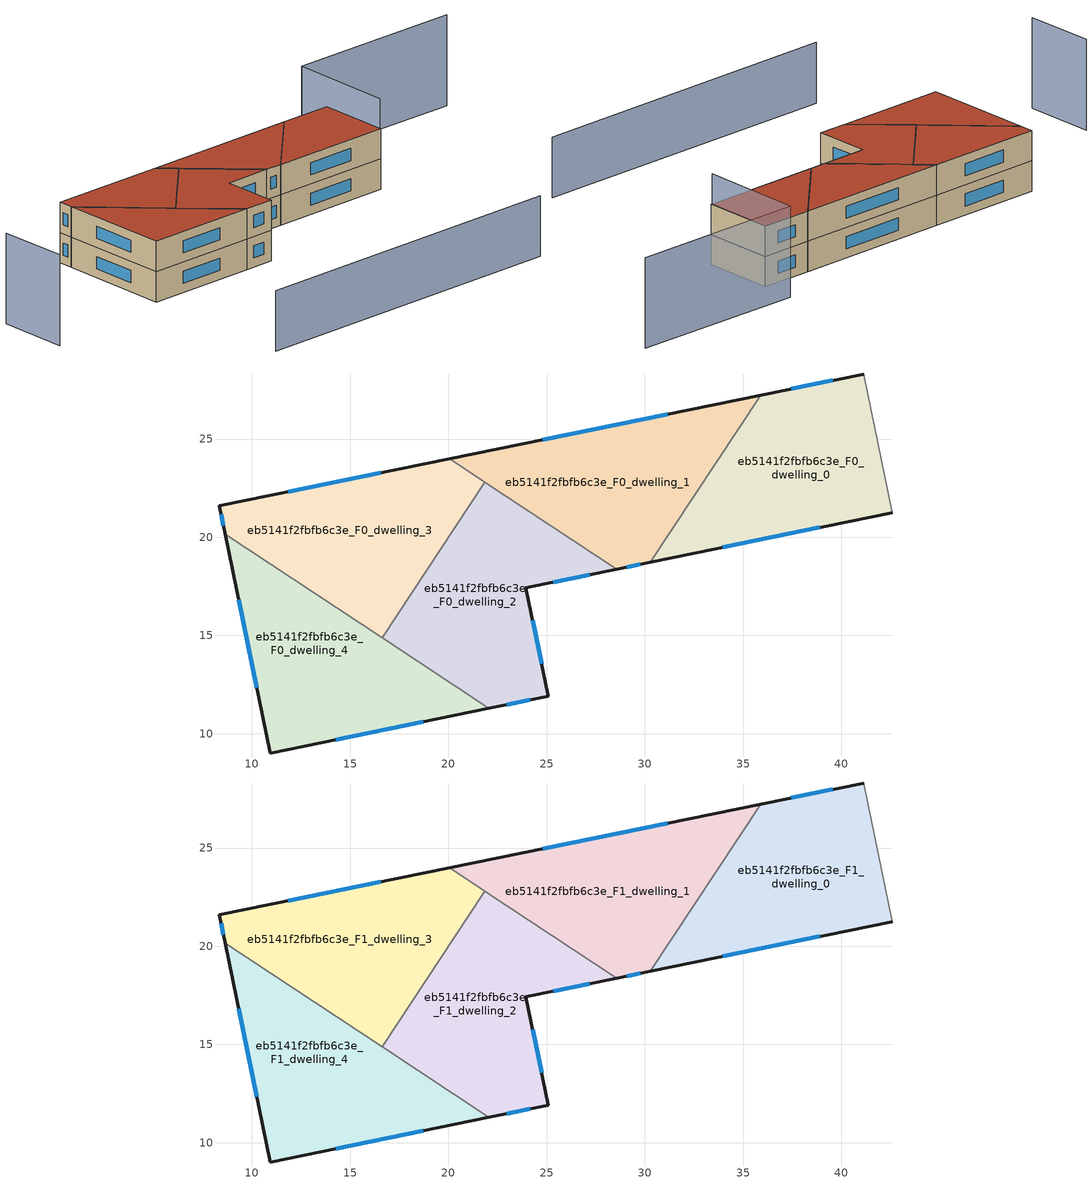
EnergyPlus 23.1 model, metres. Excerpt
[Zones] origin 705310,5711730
eb5141f2fbfb6c3e_F0_dwelling_0
 floor ground (EU_floor_Construction): 41.14,28.31 42.59,21.25 30.28,18.73 35.9,27.24 z0
 wall outside (EU_wall_Construction): 30.28,18.73 42.59,21.25 / 41.14,28.31 35.9,27.24 z0:3
 wall adiabatic (EU_wall_Construction): 42.59,21.25 41.14,28.31 z0:3
 wall to eb5141f2fbfb6c3e_F0_dwelling_1 (EU_wall_Construction): 35.9,27.24 30.28,18.73 z0:3
 window (EU_Window_Construction): 33.97,19.48 38.91,20.5 / 39.57,27.99 37.47,27.56 z0.9:2.1
eb5141f2fbfb6c3e_F0_dwelling_1
 floor ground (EU_floor_Construction): 35.9,27.24 30.28,18.73 28.58,18.38 20.06,24 z0
 wall outside (EU_wall_Construction): 28.58,18.38 30.28,18.73 / 35.9,27.24 20.06,24 z0:3
 wall to eb5141f2fbfb6c3e_F0_dwelling_2 (EU_wall_Construction): 21.86,22.81 28.58,18.38 z0:3
 wall to eb5141f2fbfb6c3e_F0_dwelling_3 (EU_wall_Construction): 20.06,24 21.86,22.81 z0:3
 window (EU_Window_Construction): 29.09,18.48 29.77,18.62 / 31.16,26.27 24.81,24.97 z0.9:2.1
eb5141f2fbfb6c3e_F0_dwelling_2
 floor ground (EU_floor_Construction): 28.58,18.38 23.95,17.42 25.08,11.91 22.05,11.29 16.63,14.88 21.86,22.81 z0
 wall outside (EU_wall_Construction): 22.05,11.29 25.08,11.91 23.95,17.42 28.58,18.38 z0:3
 wall to eb5141f2fbfb6c3e_F0_dwelling_3 (EU_wall_Construction): 21.86,22.81 16.63,14.88 z0:3
 wall to eb5141f2fbfb6c3e_F0_dwelling_4 (EU_wall_Construction): 16.63,14.88 22.05,11.29 z0:3
 window (EU_Window_Construction): 25.33,17.71 27.19,18.09 / 24.74,13.56 24.29,15.78 / 22.96,11.48 24.17,11.73 z0.9:2.1
eb5141f2fbfb6c3e_F0_dwelling_3
 floor ground (EU_floor_Construction): 21.86,22.81 16.63,14.88 8.64,20.15 8.34,21.59 20.06,24 z0
 wall outside (EU_wall_Construction): 20.06,24 8.34,21.59 8.64,20.15 z0:3
 wall to eb5141f2fbfb6c3e_F0_dwelling_4 (EU_wall_Construction): 8.64,20.15 16.63,14.88 z0:3
 window (EU_Window_Construction): 16.56,23.28 11.85,22.31 / 8.43,21.16 8.55,20.58 z0.9:2.1
eb5141f2fbfb6c3e_F0_dwelling_4
 floor ground (EU_floor_Construction): 22.05,11.29 10.93,9.01 8.64,20.15 z0
 wall outside (EU_wall_Construction): 8.64,20.15 10.93,9.01 22.05,11.29 z0:3
 window (EU_Window_Construction): 14.26,9.7 18.72,10.61 / 9.32,16.81 10.24,12.35 z0.9:2.1
eb5141f2fbfb6c3e_F1_dwelling_0
 floor to eb5141f2fbfb6c3e_F0_dwelling_0 (EU_floor_Construction): 41.14,28.31 42.59,21.25 30.28,18.73 35.9,27.24 z3
 wall outside (EU_wall_Construction): 30.28,18.73 42.59,21.25 / 41.14,28.31 35.9,27.24 z3:6
 wall adiabatic (EU_wall_Construction): 42.59,21.25 41.14,28.31 z3:6
 wall to eb5141f2fbfb6c3e_F1_dwelling_1 (EU_wall_Construction): 35.9,27.24 30.28,18.73 z3:6
 window (EU_Window_Construction): 33.97,19.48 38.91,20.5 / 39.57,27.99 37.47,27.56 z3.9:5.1
 roof outside (EU_roof_Construction): 42.59,21.25 41.14,28.31 35.9,27.24 30.28,18.73 z6
eb5141f2fbfb6c3e_F1_dwelling_1
 floor to eb5141f2fbfb6c3e_F0_dwelling_1 (EU_floor_Construction): 35.9,27.24 30.28,18.73 28.58,18.38 20.06,24 z3
 wall outside (EU_wall_Construction): 28.58,18.38 30.28,18.73 / 35.9,27.24 20.06,24 z3:6
 wall to eb5141f2fbfb6c3e_F1_dwelling_2 (EU_wall_Construction): 21.86,22.81 28.58,18.38 z3:6
 wall to eb5141f2fbfb6c3e_F1_dwelling_3 (EU_wall_Construction): 20.06,24 21.86,22.81 z3:6
 window (EU_Window_Construction): 29.09,18.48 29.77,18.62 / 31.16,26.27 24.81,24.97 z3.9:5.1
 roof outside (EU_roof_Construction): 30.28,18.73 35.9,27.24 20.06,24 28.58,18.38 z6
eb5141f2fbfb6c3e_F1_dwelling_2
 floor to eb5141f2fbfb6c3e_F0_dwelling_2 (EU_floor_Construction): 28.58,18.38 23.95,17.42 25.08,11.91 22.05,11.29 16.63,14.88 21.86,22.81 z3
 wall outside (EU_wall_Construction): 22.05,11.29 25.08,11.91 23.95,17.42 28.58,18.38 z3:6
 wall to eb5141f2fbfb6c3e_F1_dwelling_3 (EU_wall_Construction): 21.86,22.81 16.63,14.88 z3:6
 wall to eb5141f2fbfb6c3e_F1_dwelling_4 (EU_wall_Construction): 16.63,14.88 22.05,11.29 z3:6
 window (EU_Window_Construction): 25.33,17.71 27.19,18.09 / 24.74,13.56 24.29,15.78 / 22.96,11.48 24.17,11.73 z3.9:5.1
 roof outside (EU_roof_Construction): 25.08,11.91 23.95,17.42 28.58,18.38 21.86,22.81 16.63,14.88 22.05,11.29 z6
eb5141f2fbfb6c3e_F1_dwelling_3
 floor to eb5141f2fbfb6c3e_F0_dwelling_3 (EU_floor_Construction): 21.86,22.81 16.63,14.88 8.64,20.15 8.34,21.59 20.06,24 z3
 wall outside (EU_wall_Construction): 20.06,24 8.34,21.59 8.64,20.15 z3:6
 wall to eb5141f2fbfb6c3e_F1_dwelling_4 (EU_wall_Construction): 8.64,20.15 16.63,14.88 z3:6
 window (EU_Window_Construction): 16.56,23.28 11.85,22.31 / 8.43,21.16 8.55,20.58 z3.9:5.1
 roof outside (EU_roof_Construction): 16.63,14.88 21.86,22.81 20.06,24 8.34,21.59 8.64,20.15 z6
eb5141f2fbfb6c3e_F1_dwelling_4
 floor to eb5141f2fbfb6c3e_F0_dwelling_4 (EU_floor_Construction): 22.05,11.29 10.93,9.01 8.64,20.15 z3
 wall outside (EU_wall_Construction): 8.64,20.15 10.93,9.01 22.05,11.29 z3:6
 window (EU_Window_Construction): 14.26,9.7 18.72,10.61 / 9.32,16.81 10.24,12.35 z3.9:5.1
 roof outside (EU_roof_Construction): 22.05,11.29 8.64,20.15 10.93,9.01 z6
shading: 14.07,-6.74 46.58,-0.1 z0:6; -3.53,11.75 -2.06,4.74 / 42.52,21.24 40.49,31.63 / 40.49,31.63 58.23,35.09 z0:9
[Building]
EU S2 Campaign: North Axis=0; Terrain=City; Solar Distribution=FullExterior
[Site:Location]
London: Latitude=51.5; Longitude=-0.5; Time Zone=0; Elevation=25
[SizingPeriod:WeatherFileDays]
AnnualSizingPeriod: Begin Month=1; Begin Day of Month=1; End Month=12; End Day of Month=31; Day of Week for Start Day=Monday; Use Weather File Daylight Saving Period=No; Use Weather File Rain and Snow Indicators=No
[MATERIAL]
EU_InternalMass_Material: Roughness=MediumRough; Thickness=0.1; Conductivity=1; Density=1800; Specific Heat=900; Thermal Absorptance=0.9; Solar Absorptance=0.7; Visible Absorptance=0.7
[MATERIAL:NOMASS] Roughness=MediumRough; Thermal Absorptance=0.9; Solar Absorptance=0.7; Visible Absorptance=0.7
Name | Thermal Resistance
EU_wall_NoMass | 1.04674
EU_roof_NoMass | 4.32442
EU_floor_NoMass | 2.04616
[WINDOWMATERIAL:SIMPLEGLAZINGSYSTEM]
EU_Window_SimpleGlazing: UFactor=4.25843; Solar Heat Gain Coefficient=0.85; Visible Transmittance=0.85
[CONSTRUCTION]
EU_wall_Construction: EU_wall_NoMass
EU_roof_Construction: EU_roof_NoMass
EU_floor_Construction: EU_floor_NoMass
EU_Window_Construction: EU_Window_SimpleGlazing
EU_InternalMass_Construction: EU_InternalMass_Material
[ZONE] Type=1; Multiplier=1; Ceiling Height=autocalculate; Floor Area=autocalculate; Part of Total Floor Area=Yes
Name | Volume
eb5141f2fbfb6c3e_F0_dwelling_0; eb5141f2fbfb6c3e_F1_dwelling_0 | 193.657
eb5141f2fbfb6c3e_F0_dwelling_1; eb5141f2fbfb6c3e_F1_dwelling_1 | 193.681
eb5141f2fbfb6c3e_F0_dwelling_2 | 193.664
eb5141f2fbfb6c3e_F1_dwelling_2 | 193.665
eb5141f2fbfb6c3e_F0_dwelling_3; eb5141f2fbfb6c3e_F1_dwelling_3 | 193.649
eb5141f2fbfb6c3e_F0_dwelling_4; eb5141f2fbfb6c3e_F1_dwelling_4 | 193.647
[INTERNALMASS] Construction=EU_InternalMass_Construction
Name | Zone or ZoneList | Surface Area
eb5141f2fbfb6c3e_F0_dwelling_0_EU_InternalMass | eb5141f2fbfb6c3e_F0_dwelling_0 | 64.55
eb5141f2fbfb6c3e_F0_dwelling_1_EU_InternalMass | eb5141f2fbfb6c3e_F0_dwelling_1 | 64.5565
eb5141f2fbfb6c3e_F0_dwelling_2_EU_InternalMass | eb5141f2fbfb6c3e_F0_dwelling_2 | 64.5557
eb5141f2fbfb6c3e_F0_dwelling_3_EU_InternalMass | eb5141f2fbfb6c3e_F0_dwelling_3 | 64.5483
eb5141f2fbfb6c3e_F0_dwelling_4_EU_InternalMass | eb5141f2fbfb6c3e_F0_dwelling_4 | 64.549
eb5141f2fbfb6c3e_F1_dwelling_0_EU_InternalMass | eb5141f2fbfb6c3e_F1_dwelling_0 | 64.55
eb5141f2fbfb6c3e_F1_dwelling_1_EU_InternalMass | eb5141f2fbfb6c3e_F1_dwelling_1 | 64.5565
eb5141f2fbfb6c3e_F1_dwelling_2_EU_InternalMass | eb5141f2fbfb6c3e_F1_dwelling_2 | 64.5557
eb5141f2fbfb6c3e_F1_dwelling_3_EU_InternalMass | eb5141f2fbfb6c3e_F1_dwelling_3 | 64.5483
eb5141f2fbfb6c3e_F1_dwelling_4_EU_InternalMass | eb5141f2fbfb6c3e_F1_dwelling_4 | 64.549
[OTHEREQUIPMENT] Fuel Type=Electricity; Design Level Calculation Method=Watts/Area; Power per Zone Floor Area=1; Fraction Latent=0; Fraction Radiant=0; Fraction Lost=0; Carbon Dioxide Generation Rate=0; EndUse Subcategory=EU_Step8_InternalGains
Name | Zone or ZoneList or Space or SpaceList | Schedule
EU_Step8_InternalGain_eb5141f2fbfb6c3e_F0_dwelling_0_f000 | eb5141f2fbfb6c3e_F0_dwelling_0 | EU_Step8_GainSchedule_eb5141f2fbfb6c3e_F0_dwelling_0_f000
EU_Step8_InternalGain_eb5141f2fbfb6c3e_F0_dwelling_1_f000 | eb5141f2fbfb6c3e_F0_dwelling_1 | EU_Step8_GainSchedule_eb5141f2fbfb6c3e_F0_dwelling_1_f000
EU_Step8_InternalGain_eb5141f2fbfb6c3e_F0_dwelling_2_f000 | eb5141f2fbfb6c3e_F0_dwelling_2 | EU_Step8_GainSchedule_eb5141f2fbfb6c3e_F0_dwelling_2_f000
EU_Step8_InternalGain_eb5141f2fbfb6c3e_F0_dwelling_3_f000 | eb5141f2fbfb6c3e_F0_dwelling_3 | EU_Step8_GainSchedule_eb5141f2fbfb6c3e_F0_dwelling_3_f000
EU_Step8_InternalGain_eb5141f2fbfb6c3e_F0_dwelling_4_f000 | eb5141f2fbfb6c3e_F0_dwelling_4 | EU_Step8_GainSchedule_eb5141f2fbfb6c3e_F0_dwelling_4_f000
EU_Step8_InternalGain_eb5141f2fbfb6c3e_F1_dwelling_0_f000 | eb5141f2fbfb6c3e_F1_dwelling_0 | EU_Step8_GainSchedule_eb5141f2fbfb6c3e_F1_dwelling_0_f000
EU_Step8_InternalGain_eb5141f2fbfb6c3e_F1_dwelling_1_f000 | eb5141f2fbfb6c3e_F1_dwelling_1 | EU_Step8_GainSchedule_eb5141f2fbfb6c3e_F1_dwelling_1_f000
EU_Step8_InternalGain_eb5141f2fbfb6c3e_F1_dwelling_2_f000 | eb5141f2fbfb6c3e_F1_dwelling_2 | EU_Step8_GainSchedule_eb5141f2fbfb6c3e_F1_dwelling_2_f000
EU_Step8_InternalGain_eb5141f2fbfb6c3e_F1_dwelling_3_f000 | eb5141f2fbfb6c3e_F1_dwelling_3 | EU_Step8_GainSchedule_eb5141f2fbfb6c3e_F1_dwelling_3_f000
EU_Step8_InternalGain_eb5141f2fbfb6c3e_F1_dwelling_4_f000 | eb5141f2fbfb6c3e_F1_dwelling_4 | EU_Step8_GainSchedule_eb5141f2fbfb6c3e_F1_dwelling_4_f000
[ZONEVENTILATION:DESIGNFLOWRATE] Schedule=EU_AlwaysOn; Design Flow Rate Calculation Method=AirChanges/Hour; Air Changes per Hour=0.488719; Ventilation Type=Natural; Fan Pressure Rise=0; Fan Total Efficiency=1; Constant Term Coefficient=1; Temperature Term Coefficient=0; Velocity Term Coefficient=0; Velocity Squared Term Coefficient=0; Minimum Indoor Temperature=-100; Maximum Indoor Temperature=100; Delta Temperature=-100; Minimum Outdoor Temperature=-100; Maximum Outdoor Temperature=100; Maximum Wind Speed=40
Name | Zone or ZoneList or Space or SpaceList
EU_ConstantAir_eb5141f2fbfb6c3e_F0_dwelling_0 | eb5141f2fbfb6c3e_F0_dwelling_0
EU_ConstantAir_eb5141f2fbfb6c3e_F0_dwelling_1 | eb5141f2fbfb6c3e_F0_dwelling_1
EU_ConstantAir_eb5141f2fbfb6c3e_F0_dwelling_2 | eb5141f2fbfb6c3e_F0_dwelling_2
EU_ConstantAir_eb5141f2fbfb6c3e_F0_dwelling_3 | eb5141f2fbfb6c3e_F0_dwelling_3
EU_ConstantAir_eb5141f2fbfb6c3e_F0_dwelling_4 | eb5141f2fbfb6c3e_F0_dwelling_4
EU_ConstantAir_eb5141f2fbfb6c3e_F1_dwelling_0 | eb5141f2fbfb6c3e_F1_dwelling_0
EU_ConstantAir_eb5141f2fbfb6c3e_F1_dwelling_1 | eb5141f2fbfb6c3e_F1_dwelling_1
EU_ConstantAir_eb5141f2fbfb6c3e_F1_dwelling_2 | eb5141f2fbfb6c3e_F1_dwelling_2
EU_ConstantAir_eb5141f2fbfb6c3e_F1_dwelling_3 | eb5141f2fbfb6c3e_F1_dwelling_3
EU_ConstantAir_eb5141f2fbfb6c3e_F1_dwelling_4 | eb5141f2fbfb6c3e_F1_dwelling_4
[HVACTEMPLATE:THERMOSTAT] Constant Heating Setpoint=20; Constant Cooling Setpoint=50
EU_HeatOnly_eb5141f2fbfb6c3e_F0_dwelling_0; EU_HeatOnly_eb5141f2fbfb6c3e_F0_dwelling_1; EU_HeatOnly_eb5141f2fbfb6c3e_F0_dwelling_2; EU_HeatOnly_eb5141f2fbfb6c3e_F0_dwelling_3; EU_HeatOnly_eb5141f2fbfb6c3e_F0_dwelling_4; EU_HeatOnly_eb5141f2fbfb6c3e_F1_dwelling_0; EU_HeatOnly_eb5141f2fbfb6c3e_F1_dwelling_1; EU_HeatOnly_eb5141f2fbfb6c3e_F1_dwelling_2; EU_HeatOnly_eb5141f2fbfb6c3e_F1_dwelling_3; EU_HeatOnly_eb5141f2fbfb6c3e_F1_dwelling_4
[HVACTEMPLATE:ZONE:IDEALLOADSAIRSYSTEM] System Availability Schedule=EU_AlwaysOn; Maximum Heating Supply Air Temperature=50; Minimum Cooling Supply Air Temperature=13; Maximum Heating Supply Air Humidity Ratio=0.0156; Minimum Cooling Supply Air Humidity Ratio=0.0077; Heating Limit=NoLimit; Cooling Limit=NoLimit; Heating Availability Schedule=EU_AlwaysOn; Cooling Availability Schedule=EU_CoolingOff; Dehumidification Control Type=ConstantSensibleHeatRatio; Cooling Sensible Heat Ratio=0.7; Dehumidification Setpoint=60; Humidification Control Type=None; Humidification Setpoint=30; Outdoor Air Method=None; Outdoor Air Flow Rate per Person=0.00944; Outdoor Air Flow Rate per Zone Floor Area=0; Outdoor Air Flow Rate per Zone=0; Demand Controlled Ventilation Type=None; Outdoor Air Economizer Type=NoEconomizer; Heat Recovery Type=None; Sensible Heat Recovery Effectiveness=0.7; Latent Heat Recovery Effectiveness=0.65
Name | Template Thermostat
eb5141f2fbfb6c3e_F0_dwelling_0 | EU_HeatOnly_eb5141f2fbfb6c3e_F0_dwelling_0
eb5141f2fbfb6c3e_F0_dwelling_1 | EU_HeatOnly_eb5141f2fbfb6c3e_F0_dwelling_1
eb5141f2fbfb6c3e_F0_dwelling_2 | EU_HeatOnly_eb5141f2fbfb6c3e_F0_dwelling_2
eb5141f2fbfb6c3e_F0_dwelling_3 | EU_HeatOnly_eb5141f2fbfb6c3e_F0_dwelling_3
eb5141f2fbfb6c3e_F0_dwelling_4 | EU_HeatOnly_eb5141f2fbfb6c3e_F0_dwelling_4
eb5141f2fbfb6c3e_F1_dwelling_0 | EU_HeatOnly_eb5141f2fbfb6c3e_F1_dwelling_0
eb5141f2fbfb6c3e_F1_dwelling_1 | EU_HeatOnly_eb5141f2fbfb6c3e_F1_dwelling_1
eb5141f2fbfb6c3e_F1_dwelling_2 | EU_HeatOnly_eb5141f2fbfb6c3e_F1_dwelling_2
eb5141f2fbfb6c3e_F1_dwelling_3 | EU_HeatOnly_eb5141f2fbfb6c3e_F1_dwelling_3
eb5141f2fbfb6c3e_F1_dwelling_4 | EU_HeatOnly_eb5141f2fbfb6c3e_F1_dwelling_4
[SIZING:ZONE] Zone Cooling Design Supply Air Temperature Input Method=SupplyAirTemperature; Zone Cooling Design Supply Air Temperature=13; Zone Heating Design Supply Air Temperature Input Method=SupplyAirTemperature; Zone Heating Design Supply Air Temperature=50; Zone Cooling Design Supply Air Humidity Ratio=0.008; Zone Heating Design Supply Air Humidity Ratio=0.008; Cooling Design Air Flow Method=DesignDay; Cooling Design Air Flow Rate=0; Cooling Minimum Air Flow per Zone Floor Area=0.000762; Cooling Minimum Air Flow=0; Cooling Minimum Air Flow Fraction=0.2; Heating Design Air Flow Method=DesignDay; Heating Design Air Flow Rate=0; Heating Maximum Air Flow per Zone Floor Area=0.002032; Heating Maximum Air Flow=0.141576; Heating Maximum Air Flow Fraction=0.3; Account for Dedicated Outdoor Air System=No; Dedicated Outdoor Air System Control Strategy=NeutralSupplyAir; Dedicated Outdoor Air Low Setpoint Temperature for Design=autosize; Dedicated Outdoor Air High Setpoint Temperature for Design=autosize; Zone Load Sizing Method=Sensible Load Only No Latent Load; Zone Latent Cooling Design Supply Air Humidity Ratio Input Method=HumidityRatioDifference; Zone Cooling Design Supply Air Humidity Ratio Difference=0.005; Zone Latent Heating Design Supply Air Humidity Ratio Input Method=HumidityRatioDifference; Zone Humidification Design Supply Air Humidity Ratio Difference=0.005
eb5141f2fbfb6c3e_F0_dwelling_0; eb5141f2fbfb6c3e_F0_dwelling_1; eb5141f2fbfb6c3e_F0_dwelling_2; eb5141f2fbfb6c3e_F0_dwelling_3; eb5141f2fbfb6c3e_F0_dwelling_4; eb5141f2fbfb6c3e_F1_dwelling_0; eb5141f2fbfb6c3e_F1_dwelling_1; eb5141f2fbfb6c3e_F1_dwelling_2; eb5141f2fbfb6c3e_F1_dwelling_3; eb5141f2fbfb6c3e_F1_dwelling_4
[SCHEDULE:CONSTANT]
Name | Hourly Value
EU_AlwaysOn | 1
EU_CoolingOff | 0
[SCHEDULE:FILE] Column Number=1; Rows to Skip at Top=0; Number of Hours of Data=8760; Column Separator=Comma; Interpolate to Timestep=No; Minutes per Item=60; Adjust Schedule for Daylight Savings=Yes
Name | File
EU_Step8_GainSchedule_eb5141f2fbfb6c3e_F0_dwelling_0_f000 | ../../schedules/eb5141f2fbfb6c3e/eb5141f2fbfb6c3e_F0_dwelling_0_f000_gain.csv
EU_Step8_GainSchedule_eb5141f2fbfb6c3e_F0_dwelling_1_f000 | ../../schedules/eb5141f2fbfb6c3e/eb5141f2fbfb6c3e_F0_dwelling_1_f000_gain.csv
EU_Step8_GainSchedule_eb5141f2fbfb6c3e_F0_dwelling_2_f000 | ../../schedules/eb5141f2fbfb6c3e/eb5141f2fbfb6c3e_F0_dwelling_2_f000_gain.csv
EU_Step8_GainSchedule_eb5141f2fbfb6c3e_F0_dwelling_3_f000 | ../../schedules/eb5141f2fbfb6c3e/eb5141f2fbfb6c3e_F0_dwelling_3_f000_gain.csv
EU_Step8_GainSchedule_eb5141f2fbfb6c3e_F0_dwelling_4_f000 | ../../schedules/eb5141f2fbfb6c3e/eb5141f2fbfb6c3e_F0_dwelling_4_f000_gain.csv
EU_Step8_GainSchedule_eb5141f2fbfb6c3e_F1_dwelling_0_f000 | ../../schedules/eb5141f2fbfb6c3e/eb5141f2fbfb6c3e_F1_dwelling_0_f000_gain.csv
EU_Step8_GainSchedule_eb5141f2fbfb6c3e_F1_dwelling_1_f000 | ../../schedules/eb5141f2fbfb6c3e/eb5141f2fbfb6c3e_F1_dwelling_1_f000_gain.csv
EU_Step8_GainSchedule_eb5141f2fbfb6c3e_F1_dwelling_2_f000 | ../../schedules/eb5141f2fbfb6c3e/eb5141f2fbfb6c3e_F1_dwelling_2_f000_gain.csv
EU_Step8_GainSchedule_eb5141f2fbfb6c3e_F1_dwelling_3_f000 | ../../schedules/eb5141f2fbfb6c3e/eb5141f2fbfb6c3e_F1_dwelling_3_f000_gain.csv
EU_Step8_GainSchedule_eb5141f2fbfb6c3e_F1_dwelling_4_f000 | ../../schedules/eb5141f2fbfb6c3e/eb5141f2fbfb6c3e_F1_dwelling_4_f000_gain.csv
